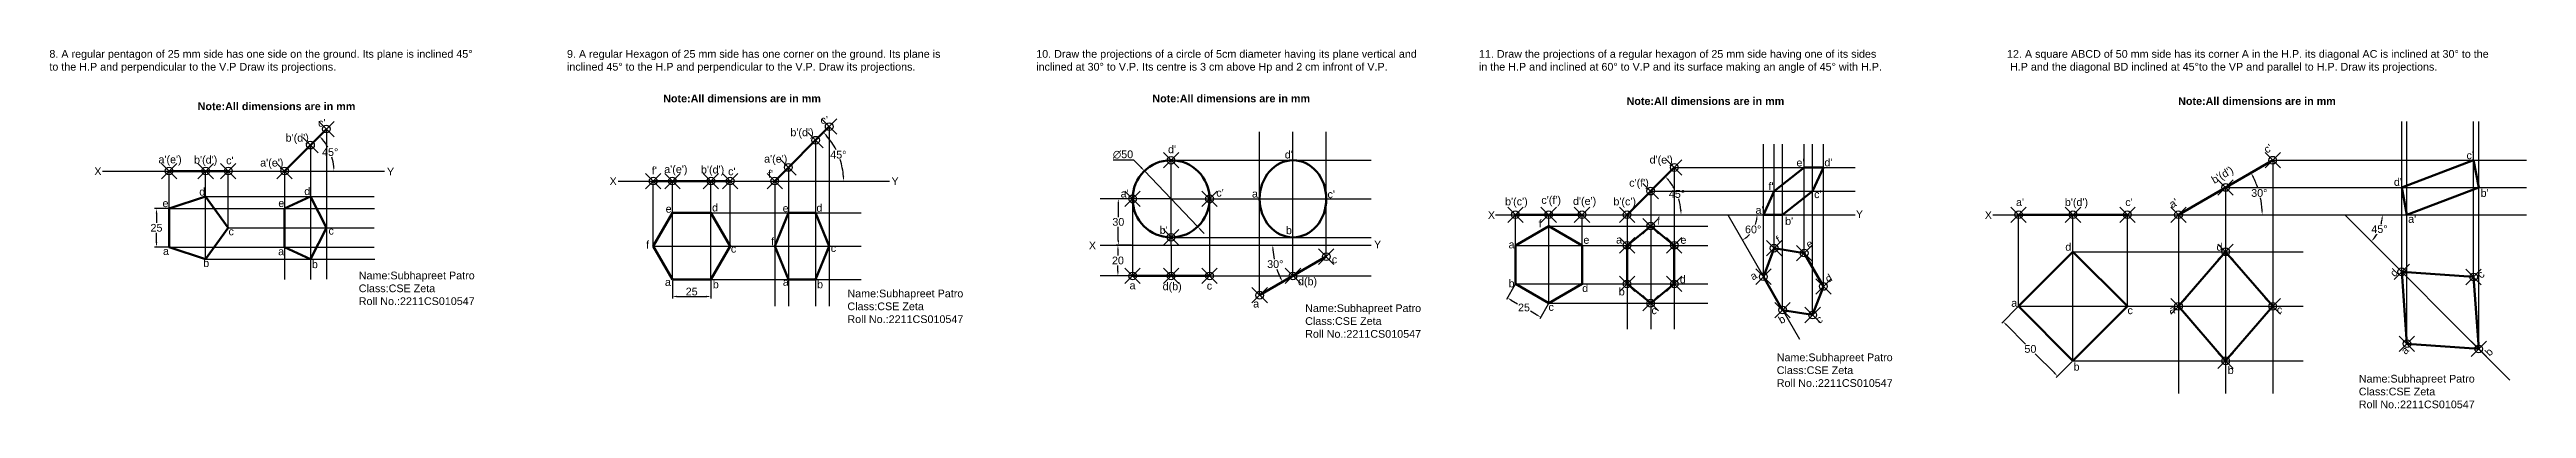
# Model space of a CAD drawing. Header units: millimetres. Extents: x 20 to 5851, y 4 to 239.
# Drawn here: x 2814 to 4423, y 4 to 237 of the extents above; entities that cross this region are included whole.
import ezdxf

# ---------------------------------------------------------------- set-up
doc = ezdxf.new("R2010")
doc.units = ezdxf.units.MM
doc.header["$PDMODE"] = 35
doc.header["$PDSIZE"] = 5
doc.styles.get("Standard").update_dxf_attribs({"font": 'arial.ttf'})
doc.dimstyles.new('ISO-25', dxfattribs={"dimtxt": 5, "dimasz": 3, "dimexe": 1.25, "dimexo": 0.625, "dimtad": 1, "dimtih": 1, "dimtoh": 1, "dimdec": 0, "dimtxsty": 'Standard', "dimcen": 2.5, "dimadec": 0, "dimazin": 0, "dimtfac": 1, "dimtdec": 0, "dimtmove": 0, "dimatfit": 3, "dimfxl": 1, "dimarcsym": 0})

# ---------------------------------------------------------------- blocks, each defined once
blk = doc.blocks.new('*D38')
at = {"color": 0, "lineweight": -2, "transparency": 16777216}
for p, q in [((2890.908834943041, 133.6464312124207), (2882.11249174939, 133.6464312124207)), ((2883.36249174939, 130.6464312124207), (2883.36249174939, 124.3242961510292)), ((2883.36249174939, 111.6464312124207), (2883.36249174939, 117.9685662738123)), ((2890.908834943041, 108.6464312124207), (2882.11249174939, 108.6464312124207))]:
    blk.add_line(p, q, dxfattribs=at)
at = {"color": 0, "transparency": 16777216}
for points in [[(2882.86249174939, 130.6464312124207), (2883.86249174939, 130.6464312124207), (2883.36249174939, 133.6464312124207)], [(2882.86249174939, 111.6464312124207), (2883.86249174939, 111.6464312124207), (2883.36249174939, 108.6464312124207)]]:
    blk.add_solid(points, dxfattribs=at)
at = {"layer": 'Defpoints', "color": 0, "transparency": 16777216}
for p in [(2891.533834943041, 133.6464312124207), (2883.36249174939, 108.6464312124207), (2891.533834943041, 108.6464312124207)]:
    blk.add_point(p, dxfattribs=at)
at = {"color": 0, "transparency": 16777216, "insert": (2883.362491749389, 121.1464312124199), "char_height": 5, "attachment_point": 5}
blk.add_mtext('25', dxfattribs=at)
blk = doc.blocks.new('*D39')
at = {"color": 0, "lineweight": -2, "transparency": 16777216}
for start, end in [(28.7840030045789, 39.63540489772278), (5.364595102277579, 16.49059034572483)]:
    blk.add_arc((2966.583678223159, 157.9695720509865), 32.05277138276945, start, end, dxfattribs=at)
at = {"color": 0, "transparency": 16777216}
for points in [[(2990.898421669667, 178.0794141853877), (2991.63784479135, 178.7526551876454), (2989.248410223736, 180.6343040515649)], [(2998.9955083204, 160.9896841084376), (2997.996603938822, 160.9428862829988), (2998.636449605927, 157.9695720509865)]]:
    blk.add_solid(points, dxfattribs=at)
at = {"layer": 'Defpoints', "color": 0, "transparency": 16777216}
for p in [(2993.786814466693, 185.1727082945222), (2997.544277905914, 166.2654397331645), (2848.291605306493, 157.9695720509866), (2966.583678223158, 157.9695720509864), (3031.558039242096, 157.9695720509867)]:
    blk.add_point(p, dxfattribs=at)
at = {"color": 0, "transparency": 16777216, "insert": (2996.196577663962, 170.2356366205579), "char_height": 5, "attachment_point": 5}
blk.add_mtext('45°', dxfattribs=at)
blk = doc.blocks.new('*D40')
at = {"color": 0, "lineweight": -2, "transparency": 16777216}
for start, end in [(26.96999971294859, 41.15521594896501), (3.844784051035118, 18.17033106685578)]:
    blk.add_arc((3285.070934829548, 151.4603825903721), 44.71501925974938, start, end, dxfattribs=at)
at = {"color": 0, "transparency": 16777216}
for points in [[(3318.372978632256, 180.5458939855026), (3319.103407886455, 181.2288823489532), (3316.689228169004, 183.078675929828)], [(3330.185035353678, 154.4754670244172), (3329.185598171589, 154.4419212488626), (3329.785954089297, 151.4603825903721)]]:
    blk.add_solid(points, dxfattribs=at)
at = {"layer": 'Defpoints', "color": 0, "transparency": 16777216}
for p in [(3320.426273888874, 186.8157216496991), (3328.262326755553, 163.0334811769212), (3183.341697881075, 151.4603825903723), (3285.070934829548, 151.4603825903721), (3359.591285796195, 151.4603825903723)]:
    blk.add_point(p, dxfattribs=at)
at = {"color": 0, "transparency": 16777216, "insert": (3326.382225919479, 168.5720796389639), "char_height": 5, "attachment_point": 5}
blk.add_mtext('45°', dxfattribs=at)
blk = doc.blocks.new('*D41')
at = {"color": 0, "lineweight": -2, "transparency": 16777216}
for p, q in [((3218.592801659794, 87.0280841409114), (3218.592801659794, 75.37586051905353)), ((3243.592801659794, 87.0280841409114), (3243.592801659794, 75.37586051905353)), ((3221.592801659794, 76.62586051905353), (3240.592801659794, 76.62586051905353))]:
    blk.add_line(p, q, dxfattribs=at)
at = {"color": 0, "transparency": 16777216}
for points in [[(3221.592801659794, 77.12586051905353), (3221.592801659794, 76.12586051905353), (3218.592801659794, 76.62586051905353)], [(3240.592801659794, 77.12586051905353), (3240.592801659794, 76.12586051905353), (3243.592801659794, 76.62586051905353)]]:
    blk.add_solid(points, dxfattribs=at)
at = {"layer": 'Defpoints', "color": 0, "transparency": 16777216}
for p in [(3218.592801659794, 87.6530841409114), (3243.592801659794, 87.6530841409114), (3243.592801659794, 76.62586051905353)]:
    blk.add_point(p, dxfattribs=at)
at = {"color": 0, "transparency": 16777216, "insert": (3231.092801659794, 79.803725457662), "char_height": 5, "attachment_point": 5}
blk.add_mtext('25', dxfattribs=at)
blk = doc.blocks.new('*D42')
at = {"color": 0, "lineweight": -2, "transparency": 16777216}
for start, end in [(183.598716340727, 191.0847612132104), (198.9884243675423, 206.4012836592731)]:
    blk.add_arc((3656.404357704156, 109.9723998415251), 47.77136614487412, start, end, dxfattribs=at)
at = {"color": 0, "transparency": 16777216}
for points in [[(3608.227436790888, 106.9581793237408), (3609.226943703055, 106.9895788863039), (3608.632991559281, 109.9723998415251)], [(3614.056108216736, 88.9668915631371), (3613.174810058259, 88.49433092590084), (3615.033141049207, 86.08671676908807)]]:
    blk.add_solid(points, dxfattribs=at)
at = {"layer": 'Defpoints', "color": 0, "transparency": 16777216}
for p in [(3496.397054302089, 109.9723998415253), (3609.358745952698, 101.6769891658081), (3643.41397664739, 102.4723998415252), (3672.64664221721, 109.9723998415253), (3600.112706458168, 77.47239984152543)]:
    blk.add_point(p, dxfattribs=at)
at = {"color": 0, "transparency": 16777216, "insert": (3610.260761387711, 97.6082604726663), "char_height": 5, "attachment_point": 5}
blk.add_mtext('30°', dxfattribs=at)
blk = doc.blocks.new('*D43')
at = {"color": 0, "lineweight": -2, "transparency": 16777216}
for p, q in [((3516.925445479371, 109.9723998415254), (3506.781124495009, 109.9723998415254)), ((3508.031124495009, 106.9723998415254), (3508.031124495009, 103.1502647801338)), ((3508.031124495009, 92.97239984152534), (3508.031124495009, 96.7945349029169)), ((3516.925445479371, 89.97239984152534), (3506.781124495009, 89.97239984152534))]:
    blk.add_line(p, q, dxfattribs=at)
at = {"color": 0, "transparency": 16777216}
for points in [[(3507.531124495009, 106.9723998415254), (3508.531124495009, 106.9723998415254), (3508.031124495009, 109.9723998415254)], [(3507.531124495009, 92.97239984152534), (3508.531124495009, 92.97239984152534), (3508.031124495009, 89.97239984152534)]]:
    blk.add_solid(points, dxfattribs=at)
at = {"layer": 'Defpoints', "color": 0, "transparency": 16777216}
for p in [(3517.550445479371, 109.9723998415254), (3508.031124495009, 89.97239984152534), (3517.550445479371, 89.97239984152534)]:
    blk.add_point(p, dxfattribs=at)
at = {"color": 0, "transparency": 16777216, "insert": (3508.031124495008, 99.97239984152434), "char_height": 5, "attachment_point": 5}
blk.add_mtext('20', dxfattribs=at)
blk = doc.blocks.new('*D44')
at = {"color": 0, "lineweight": -2, "transparency": 16777216}
for p, q in [((3516.925445479371, 139.9723998415254), (3507.038403440536, 139.9723998415254)), ((3508.288403440536, 136.9723998415254), (3508.288403440536, 128.1519701007341)), ((3508.288403440536, 112.9723998415254), (3508.288403440536, 121.7928295823167)), ((3516.925445479371, 109.9723998415254), (3507.038403440536, 109.9723998415254))]:
    blk.add_line(p, q, dxfattribs=at)
at = {"color": 0, "transparency": 16777216}
for points in [[(3507.788403440536, 136.9723998415254), (3508.788403440536, 136.9723998415254), (3508.288403440536, 139.9723998415254)], [(3507.788403440536, 112.9723998415254), (3508.788403440536, 112.9723998415254), (3508.288403440536, 109.9723998415254)]]:
    blk.add_solid(points, dxfattribs=at)
at = {"layer": 'Defpoints', "color": 0, "transparency": 16777216}
for p in [(3517.550445479371, 139.9723998415254), (3508.288403440536, 109.9723998415254), (3517.550445479371, 109.9723998415254)]:
    blk.add_point(p, dxfattribs=at)
at = {"color": 0, "transparency": 16777216, "insert": (3508.288403440535, 124.9723998415244), "char_height": 5, "attachment_point": 5}
blk.add_mtext('30', dxfattribs=at)
blk = doc.blocks.new('*D45')
at = {"color": 0, "lineweight": -2, "transparency": 16777216}
for p, q in [((3505.041896451456, 165.3515913224774), (3518.252162481469, 165.3515913224776)), ((3518.252162481469, 165.3515913224776), (3523.186835534285, 160.197399468093)), ((3559.839382930338, 121.9143644606613), (3525.261508028401, 158.0304352223893)), ((3561.914055424454, 119.7474002149577), (3563.98872791857, 117.580435969254))]:
    blk.add_line(p, q, dxfattribs=at)
at = {"color": 0, "transparency": 16777216}
for points in [[(3523.547996241903, 160.5431782171124), (3522.825674826668, 159.8516207190737), (3525.261508028401, 158.0304352223893)], [(3562.275216132071, 120.0931789639772), (3561.552894716837, 119.4016214659384), (3559.839382930338, 121.9143644606613)]]:
    blk.add_solid(points, dxfattribs=at)
at = {"layer": 'Defpoints', "color": 0, "transparency": 16777216}
for p in [(3525.261508028401, 158.0304352223893), (3559.839382930338, 121.9143644606613)]:
    blk.add_point(p, dxfattribs=at)
at = {"color": 0, "transparency": 16777216, "insert": (3511.334529466462, 168.6692925503082), "char_height": 5, "attachment_point": 5}
blk.add_mtext('∅50', dxfattribs=at)
blk = doc.blocks.new('*D46')
at = {"color": 0, "lineweight": -2, "transparency": 16777216}
for p, q in [((3765.943690448565, 84.25020076984742), (3760.406914656104, 74.66022378718708)), ((3763.629990867457, 74.24275554191763), (3767.589667401226, 71.95663522924224)), ((3780.084473539361, 64.74275554191763), (3776.124797005592, 67.02887585459348)), ((3787.594325543176, 71.75020076984742), (3782.057549750714, 62.16022378718708))]:
    blk.add_line(p, q, dxfattribs=at)
at = {"color": 0, "transparency": 16777216}
for points in [[(3763.879990867457, 74.67576824380967), (3763.379990867457, 73.80974284002536), (3761.031914656104, 75.74275554191763)], [(3780.334473539361, 65.17576824380967), (3779.834473539361, 64.30974284002536), (3782.682549750714, 63.24275554191763)]]:
    blk.add_solid(points, dxfattribs=at)
at = {"layer": 'Defpoints', "color": 0, "transparency": 16777216}
for p in [(3766.256190448565, 84.7914666472127), (3787.906825543176, 72.2914666472127), (3782.682549750714, 63.24275554191763)]:
    blk.add_point(p, dxfattribs=at)
at = {"color": 0, "transparency": 16777216, "insert": (3771.857232203409, 69.49275554191763), "char_height": 5, "attachment_point": 5}
blk.add_mtext('25', dxfattribs=at)
blk = doc.blocks.new('*D47')
at = {"color": 0, "lineweight": -2, "transparency": 16777216}
for start, end in [(28.23478542899872, 40.09294125680761), (4.907058743192256, 16.99457339737711)]:
    blk.add_arc((3838.8621398833, 129.6491236368167), 35.03929573686292, start, end, dxfattribs=at)
at = {"color": 0, "transparency": 16777216}
for points in [[(3865.298862830187, 151.8773658381497), (3866.035591976667, 152.5535538036795), (3863.638663506837, 154.4256472603536)], [(3874.27255001697, 132.6677779900815), (3873.273466745813, 132.6249689104909), (3873.901435620163, 129.649123636817)]]:
    blk.add_solid(points, dxfattribs=at)
at = {"layer": 'Defpoints', "color": 0, "transparency": 16777216}
for p in [(3869.48076166809, 160.2677454216068), (3753.370432046584, 129.6491236368167), (3838.8621398833, 129.6491236368167), (3872.707500570516, 138.7179607004962), (3987.121892273872, 129.6491236368167)]:
    blk.add_point(p, dxfattribs=at)
at = {"color": 0, "transparency": 16777216, "insert": (3871.234228048198, 143.0580815970552), "char_height": 5, "attachment_point": 5}
blk.add_mtext('45°', dxfattribs=at)
blk = doc.blocks.new('*D48')
at = {"color": 0, "lineweight": -2, "transparency": 16777216}
for start, end in [(309.0089927263908, 318.2111525712814), (340.5118041099475, 350.9910072736096)]:
    blk.add_arc((3904.197421091214, 129.649123636817), 19.09919781691462, start, end, dxfattribs=at)
at = {"color": 0, "transparency": 16777216}
for points in [[(3922.562551331653, 126.6976587813317), (3923.559462505134, 126.6191214514199), (3923.296618908129, 129.6491236368174)], [(3916.50250066425, 114.396104995935), (3915.936029754661, 115.22018673253), (3913.747019999671, 113.1087331354643)]]:
    blk.add_solid(points, dxfattribs=at)
at = {"layer": 'Defpoints', "color": 0, "transparency": 16777216}
for p in [(3753.370432046583, 129.649123636817), (3904.197421091214, 129.649123636817), (3987.121892273872, 129.649123636817), (3918.828255446891, 117.372395925152), (3950.802175192822, 48.92732165857888)]:
    blk.add_point(p, dxfattribs=at)
at = {"color": 0, "transparency": 16777216, "insert": (3920.737811592567, 120.0995247283599), "char_height": 5, "attachment_point": 5}
blk.add_mtext('60°', dxfattribs=at)
blk = doc.blocks.new('*D49')
at = {"color": 0, "lineweight": -2, "transparency": 16777216}
for p, q in [((4092.751053289326, 69.81848080861914), (4082.329207417309, 59.39663493660169)), ((4085.334411237352, 58.15919806952547), (4097.712895484848, 45.78071382202984)), ((4116.44710960956, 27.04649969731713), (4104.068625362064, 39.42498394481299)), ((4128.106392348654, 34.46314174929171), (4117.684546476637, 24.04129587727425))]:
    blk.add_line(p, q, dxfattribs=at)
at = {"color": 0, "transparency": 16777216}
for points in [[(4085.687964627945, 58.51275146011835), (4084.980857846758, 57.80564467893214), (4083.213090893792, 60.28051841308502)], [(4116.800663000154, 27.40005308791001), (4116.093556218967, 26.6929463067238), (4118.56842995312, 24.92517935375758)]]:
    blk.add_solid(points, dxfattribs=at)
at = {"layer": 'Defpoints', "color": 0, "transparency": 16777216}
for p in [(4093.192995027568, 70.26042254686058), (4128.548334086896, 34.90508348753315), (4118.56842995312, 24.92517935375758)]:
    blk.add_point(p, dxfattribs=at)
at = {"color": 0, "transparency": 16777216, "insert": (4100.890760423456, 42.60284888342153), "char_height": 5, "attachment_point": 5}
blk.add_mtext('50', dxfattribs=at)
blk = doc.blocks.new('*D50')
at = {"color": 0, "lineweight": -2, "transparency": 16777216}
for start, end in [(18.49951228255153, 26.83830734047987), (3.161692659520257, 11.55693009077032)]:
    blk.add_arc((4197.10938405776, 129.6491236368167), 54.37250470984222, start, end, dxfattribs=at)
at = {"color": 0, "transparency": 16777216}
for points in [[(4245.185364374111, 153.9589482942793), (4246.06485389922, 154.4348665385443), (4244.197354403872, 156.8353759917378)], [(4251.898936045532, 132.6617755529818), (4250.899316652292, 132.634188080085), (4251.481888767601, 129.6491236368167)]]:
    blk.add_solid(points, dxfattribs=at)
at = {"layer": 'Defpoints', "color": 0, "transparency": 16777216}
for p in [(4258.346627627339, 165.004462696145), (4076.438820068322, 129.649123636817), (4197.10938405776, 129.6491236368169), (4250.655848246704, 139.0908099948674), (4423.192038875712, 129.6491236368169)]:
    blk.add_point(p, dxfattribs=at)
at = {"color": 0, "transparency": 16777216, "insert": (4249.62919059702, 143.7217633856505), "char_height": 5, "attachment_point": 5}
blk.add_mtext('30°', dxfattribs=at)
blk = doc.blocks.new('*D51')
at = {"color": 0, "lineweight": -2, "transparency": 16777216}
for start, end in [(322.053765014929, 329.1633663230866), (345.3582223119191, 352.9462349850713)]:
    blk.add_arc((4305.164582142323, 129.6491236368172), 24.38356481429696, start, end, dxfattribs=at)
at = {"color": 0, "transparency": 16777216}
for points in [[(4328.864543396166, 126.6855639238809), (4329.862649441468, 126.6240470779469), (4329.548146956619, 129.6491236368167)], [(4324.767805160135, 114.3240049157746), (4324.018538628243, 114.9862734898334), (4322.406366172014, 112.407339607126)]]:
    blk.add_solid(points, dxfattribs=at)
at = {"layer": 'Defpoints', "color": 0, "transparency": 16777216}
for p in [(4076.438820068322, 129.6491236368167), (4305.164582142323, 129.649123636817), (4423.192038875711, 129.649123636817), (4326.281368706328, 117.4573412296686), (4412.427207995718, 22.38649778342165)]:
    blk.add_point(p, dxfattribs=at)
at = {"color": 0, "transparency": 16777216, "insert": (4327.692058603915, 120.3179373603855), "char_height": 5, "attachment_point": 5}
blk.add_mtext('45°', dxfattribs=at)

msp = doc.modelspace()

# ---------------------------------------------------------------- linework, layer by layer
at = {"lineweight": 53}
for p, q in [((2966.583678223158, 157.9695720509864), (2993.786814466693, 185.1727082945219)), ((3285.070934829547, 151.4603825903721), (3320.426273888874, 186.8157216496991)), ((4258.346627627339, 165.0044626961449), (4197.10938405776, 129.649123636817)), ((2891.53383494304, 157.9695720509866), (2930.004879157731, 157.9695720509866)), ((3206.092801659794, 151.4603825903722), (3256.092801659794, 151.4603825903722)), ((3869.48076166809, 160.2677454216066), (3838.8621398833, 129.6491236368167)), ((3809.557460637787, 129.6491236368168), (3766.256190448565, 129.6491236368168)), ((4163.903673146224, 129.6491236368168), (4093.192995027568, 129.6491236368168)), ((3600.112706458168, 77.47239984152543), (3643.41397664739, 102.4723998415252)), ((3517.55044547937, 89.97239984152532), (3567.550445479369, 89.97239984152532))]:
    msp.add_line(p, q, dxfattribs=at)
for p, q in [((2993.786814466693, 185.1727082945219), (2993.786814466693, 87.91128799525653)), ((3311.587439124043, 177.9768868848676), (3311.587439124043, 70.26614121141827)), ((3320.426273888874, 186.8157216496991), (3320.426273888874, 70.26614121141827)), ((3600.112706458168, 77.47239984152543), (3600.112706458168, 183.362002611364)), ((3621.763341552779, 89.9723998415252), (3621.763341552779, 183.362002611364)), ((3643.41397664739, 102.4723998415252), (3643.41397664739, 183.3620026113639)), ((4342.179011437433, 92.63469434170702), (4342.179011437433, 190.1449514625306)), ((4345.528376342822, 45.98405924709641), (4345.528376342822, 190.1449514625306)), ((4388.829646532044, 89.28532943631899), (4388.829646532044, 190.1449514625306)), ((4392.179011437433, 42.63469434170793), (4392.179011437433, 190.1449514625306)), ((2983.396141022257, 174.7820348500856), (2983.396141022257, 87.62581286902854)), ((3542.55044547937, 139.9723998415253), (3542.55044547937, 164.9723998415253)), ((3542.55044547937, 164.9723998415253), (3672.64664221721, 164.9723998415253)), ((3927.396708710173, 89.46677878137551), (3927.396708710173, 175.445658402107)), ((3934.404960857421, 107.9467517748778), (3934.404960857421, 175.445658402107)), ((3939.896708710174, 67.81614368676418), (3939.896708710174, 175.445658402107)), ((3953.913213004669, 104.7760896737698), (3953.913213004668, 175.4456584021069)), ((3959.40496085742, 64.6454815856557), (3959.404960857421, 175.445658402107)), ((3966.413213004669, 83.12545457915893), (3966.413213004669, 175.4456584021069)), ((4258.346627627339, 165.0044626961449), (4258.346627627339, 13.76823819021047)), ((4258.346627627339, 165.0044626961449), (4423.192038875711, 165.0044626961449)), ((2848.291605306493, 157.9695720509866), (3031.558039242095, 157.9695720509866)), ((2891.53383494304, 133.6464312124207), (2891.53383494304, 157.9695720509866)), ((2915.310247850419, 100.921006353047), (2915.310247850419, 157.9695720509866)), ((2930.004879157731, 121.1464312124207), (2930.004879157731, 157.9695720509866)), ((2966.583678223158, 157.9695720509864), (2966.583678223157, 87.66098742544658)), ((3183.341697881075, 151.4603825903722), (3359.591285796195, 151.4603825903722)), ((3206.092801659794, 109.3037192355224), (3206.092801659794, 151.4603825903722)), ((3218.592801659794, 87.6530841409114), (3218.592801659794, 151.4603825903722)), ((3243.592801659794, 87.6530841409114), (3243.592801659794, 151.4603825903722)), ((3256.092801659794, 109.3037192355224), (3256.092801659794, 151.4603825903722)), ((3285.070934829547, 151.4603825903721), (3285.070934829547, 70.26614121141827)), ((3293.909769594379, 160.2992173552041), (3293.909769594379, 70.26614121141827)), ((3854.171450775695, 144.9584345292116), (3854.171450775694, 55.36616180612575)), ((3854.171450775695, 144.9584345292116), (3987.121892273872, 144.9584345292109)), ((3869.48076166809, 160.2677454216066), (3869.48076166809, 55.36616180612566)), ((3869.48076166809, 160.267745421607), (3987.121892273872, 160.2677454216065)), ((4227.728005842549, 147.3267931664809), (4227.728005842549, 13.76823819021047)), ((4227.728005842549, 147.3267931664809), (4423.192038875712, 147.3267931664809)), ((2891.53383494304, 133.6464312124207), (3025.075308609673, 133.6464312124207)), ((2915.310247850419, 141.3718560717944), (3024.850810309402, 141.3718560717944)), ((3218.592801659794, 130.9543543301334), (3341.234527193044, 130.9543543301334)), ((3542.55044547937, 139.9723998415253), (3496.397054302089, 139.9723998415253)), ((3517.55044547937, 139.9723998415253), (3517.55044547937, 89.97239984152532)), ((3542.55044547937, 109.9723998415253), (3542.55044547937, 139.9723998415253)), ((3542.55044547937, 139.9723998415253), (3672.64664221721, 139.9723998415253)), ((3567.55044547937, 139.9723998415253), (3567.55044547937, 89.97239984152532)), ((3753.370432046583, 129.6491236368168), (3987.121892273872, 129.6491236368168)), ((3766.256190448565, 109.7914666472127), (3766.256190448565, 129.6491236368168)), ((3787.906825543176, 72.29146664721267), (3787.906825543176, 129.6491236368168)), ((3809.557460637787, 109.7914666472127), (3809.557460637787, 129.6491236368168)), ((3838.8621398833, 129.6491236368168), (3838.8621398833, 55.36616180612575)), ((3904.197421091214, 129.6491236368168), (3950.802175192822, 48.927321658579)), ((4076.438820068322, 129.6491236368168), (4423.192038875712, 129.6491236368168)), ((4093.192995027568, 70.26042254686081), (4093.192995027568, 129.6491236368168)), ((4128.548334086896, 34.90508348753337), (4128.548334086896, 129.6491236368168)), ((4163.903673146224, 70.26042254686081), (4163.903673146224, 129.6491236368168)), ((4197.10938405776, 129.6491236368168), (4197.10938405776, 13.76823819021047)), ((4305.164582142323, 129.6491236368168), (4412.427207995718, 22.38649778342165)), ((2930.004879157731, 121.1464312124207), (3024.850810309402, 121.1464312124207)), ((3542.55044547937, 114.9723998415253), (3672.64664221721, 114.9723998415253)), ((3787.906825543176, 122.2914666472127), (3891.344250864619, 122.2914666472127)), ((2891.53383494304, 108.6464312124207), (3024.859988384912, 108.6464312124207)), ((2915.310247850419, 100.921006353047), (3025.196739409334, 100.921006353047)), ((3206.092801659794, 109.3037192355224), (3341.234527193044, 109.3037192355224)), ((3496.39705430209, 109.9723998415253), (3672.64664221721, 109.9723998415253)), ((3542.55044547937, 109.9723998415253), (3542.55044547937, 89.97239984152532)), ((3766.256190448565, 109.7914666472127), (3891.344250864619, 109.7914666472127)), ((4128.548334086896, 105.6157616061882), (4278.191203295442, 105.6157616061882)), ((3218.592801659794, 87.6530841409114), (3341.234527193044, 87.6530841409114)), ((3542.55044547937, 89.97239984152532), (3496.39705430209, 89.97239984152532)), ((3542.55044547937, 89.97239984152532), (3672.646642217211, 89.97239984152532)), ((3766.256190448565, 84.79146664721267), (3891.344250864619, 84.79146664721267)), ((3787.906825543176, 72.29146664721267), (3891.344250864619, 72.29146664721266)), ((4093.192995027568, 70.26042254686081), (4278.191203295442, 70.26042254686081)), ((4128.548334086896, 34.90508348753337), (4278.191203295442, 34.90508348753337))]:
    msp.add_line(p, q)
for points in [[(4345.528376342822, 129.6491236368168), (4342.179011437433, 147.3267931664809), (4388.829646532044, 165.0044626961449), (4392.179011437433, 147.3267931664809), (4345.528376342822, 129.6491236368168)], [(3927.396708710173, 129.6491236368168), (3939.896708710174, 129.6491236368168), (3959.404960857421, 144.958434529211), (3966.413213004669, 160.2677454216066), (3953.913213004669, 160.2677454216066), (3934.404960857421, 144.9584345292112), (3927.396708710173, 129.6491236368168)], [(2966.583678223158, 133.6464312124207), (2983.396141022257, 141.3718560717944), (2993.786814466693, 121.1464312124207), (2983.396141022257, 100.921006353047), (2966.583678223157, 108.6464312124207), (2966.583678223157, 133.6464312124207)], [(3285.070934829547, 109.3037192355224), (3293.909769594379, 130.9543543301334), (3311.587439124043, 130.9543543301334), (3320.426273888874, 109.3037192355224), (3311.587439124043, 87.6530841409114), (3293.909769594379, 87.6530841409114), (3285.070934829547, 109.3037192355224)], [(3838.8621398833, 109.7914666472127), (3854.171450775695, 122.2914666472127), (3869.48076166809, 109.7914666472127), (3869.48076166809, 84.79146664721267), (3854.171450775694, 72.29146664721266), (3838.8621398833, 84.79146664721267), (3838.8621398833, 109.7914666472127)], [(3927.396708710173, 89.46677878137528), (3934.404960857421, 107.9467517748778), (3953.913213004669, 104.7760896737698), (3966.413213004669, 83.12545457915893), (3959.40496085742, 64.6454815856557), (3939.896708710173, 67.81614368676422), (3927.396708710173, 89.46677878137528)], [(4197.10938405776, 70.26042254686081), (4227.728005842549, 105.6157616061882), (4258.346627627339, 70.26042254686081), (4227.728005842549, 34.90508348753337), (4197.10938405776, 70.26042254686081)], [(4345.528376342822, 45.98405924709641), (4342.179011437433, 92.63469434170702), (4388.829646532044, 89.28532943631899), (4392.179011437433, 42.63469434170793), (4345.528376342822, 45.98405924709641)]]:
    msp.add_lwpolyline(points, dxfattribs=at)
for points in [[(2891.53383494304, 133.6464312124207), (2891.53383494304, 108.6464312124207), (2915.310247850419, 100.921006353047), (2930.004879157731, 121.1464312124207), (2915.310247850419, 141.3718560717944)], [(3218.592801659794, 87.6530841409114), (3243.592801659794, 87.6530841409114), (3256.092801659794, 109.3037192355224), (3243.592801659794, 130.9543543301334), (3218.592801659794, 130.9543543301334), (3206.092801659794, 109.3037192355224)], [(3766.256190448565, 109.7914666472127), (3766.256190448565, 84.79146664721267), (3787.906825543176, 72.29146664721267), (3809.557460637787, 84.79146664721266), (3809.557460637787, 109.7914666472127), (3787.906825543176, 122.2914666472127)], [(4128.548334086896, 34.90508348753337), (4163.903673146224, 70.26042254686081), (4128.548334086896, 105.6157616061882), (4093.192995027568, 70.26042254686081)]]:
    msp.add_lwpolyline(points, close=True, dxfattribs=at)
msp.add_circle((3542.55044547937, 139.9723998415253), 25, dxfattribs=at)
msp.add_ellipse((3621.763341552779, 139.9723998415254), major_axis=(1.312742527237835e-13, -24.99999999999989), ratio=0.8660254037844464, dxfattribs=at)
for p in [(3320.426273888875, 186.8157216496996), (2983.396141022257, 174.7820348500856), (2993.786814466693, 185.1727082945219), (3311.587439124043, 177.9768868848676), (2891.53383494304, 157.9695720509866), (2915.310247850419, 157.9695720509866), (2930.004879157731, 157.9695720509866), (2966.583678223158, 157.9695720509864), (3293.909769594379, 160.2992173552041), (3542.55044547937, 164.9723998415253), (3869.48076166809, 160.267745421607), (4258.346627627339, 165.0044626961449), (3206.092801659794, 151.4603825903722), (3218.592801659794, 151.4603825903722), (3243.592801659794, 151.4603825903722), (3256.092801659794, 151.4603825903722), (3285.070934829547, 151.4603825903721), (3517.55044547937, 139.9723998415253), (3567.55044547937, 139.9723998415253), (3854.171450775695, 144.9584345292116), (4227.728005842549, 147.3267931664809), (3766.256190448565, 129.6491236368168), (3787.906825543176, 129.6491236368168), (3809.557460637787, 129.6491236368168), (3838.8621398833, 129.6491236368167), (4093.192995027568, 129.6491236368168), (4128.548334086896, 129.6491236368168), (4163.903673146224, 129.6491236368168), (4197.10938405776, 129.649123636817), (3542.55044547937, 114.9723998415253), (3838.8621398833, 109.7914666472127), (3854.171450775695, 122.2914666472126), (3869.48076166809, 109.7914666472127), (3934.404960857421, 107.9467517748778), (3621.763341552779, 89.9723998415252), (3643.41397664739, 102.4723998415252), (3953.913213004669, 104.7760896737698), (4227.728005842549, 105.6157616061882), (4342.179011437433, 92.63469434170702), (3517.55044547937, 89.97239984152532), (3542.550445479369, 89.97239984152532), (3567.550445479369, 89.97239984152532), (3600.112706458168, 77.47239984152543), (3838.8621398833, 84.79146664721267), (3869.48076166809, 84.79146664721267), (3927.396708710173, 89.46677878137528), (3966.413213004669, 83.12545457915893), (4388.829646532044, 89.28532943631899), (3854.171450775694, 72.29146664721259), (3939.896708710173, 67.81614368676422), (3959.40496085742, 64.6454815856557), (4197.10938405776, 70.26042254686081), (4258.346627627339, 70.26042254686081), (4345.528376342822, 45.98405924709641), (4392.179011437433, 42.63469434170793), (4227.728005842549, 34.90508348753337)]:
    msp.add_point(p)

# ---------------------------------------------------------------- texts
at = {"char_height": 5, "attachment_point": 1}
for s, width, insert in [('8. A regular pentagon of 25 mm side has one side on the ground. Its plane is inclined 45%%D\\Pto the H.P and perpendicular to the V.P Draw its projections.', 363.3630975835767, (2813.765085346726, 236.4375833511604)), ('9. A regular Hexagon of 25 mm side has one corner on the ground. Its plane is \\Pinclined 45%%D to the H.P and perpendicular to the V.P. Draw its projections.', 318.0635548831815, (3150.065121491883, 236.4375833511604)), ('10. Draw the projections of a circle of 5cm diameter having its plane vertical and \\Pinclined at 30%%D to V.P. Its centre is 3 cm above Hp and 2 cm infront of V.P.', 274.9101880997405, (3454.932533760638, 236.4375833511604)), ('11. Draw the projections of a regular hexagon of 25 mm side having one of its sides \\Pin the H.P and inclined at 60%%D to V.P and its surface making an angle of 45%%D with H.P.', 280.1042585598861, (3742.583344645496, 236.4375833511604)), ('12. A square ABCD of 50 mm side has its corner A in the H.P. its diagonal AC is inclined at 30%%D to the\\P H.P and the diagonal BD inclined at 45%%Dto the VP and parallel to H.P. Draw its projections.', 344.859048177841, (4085.676264496384, 236.4375833511604)), ('{\\fArial|b1|i0|c0|p34;Note:All dimensions are in mm}', 127.5296600610509, (2910.115860511733, 202.4783379682495)), ('{\\fArial|b1|i0|c0|p34;Note:All dimensions are in mm}', 127.5296600610509, (3212.570659096242, 207.5601933570626)), ("c'", 12.93386414795441, (3314.811862820175, 193.6519821717715)), ('{\\fArial|b1|i0|c0|p34;Note:All dimensions are in mm}', 127.5296600610509, (3530.398024708695, 207.5601933570626)), ('{\\fArial|b1|i0|c0|p34;Note:All dimensions are in mm}', 127.5296600610509, (3838.509709483138, 205.8723337631383)), ('{\\fArial|b1|i0|c0|p34;Note:All dimensions are in mm}', 127.5296600610509, (4196.881931037415, 205.8723337631383)), ("b'(d')", 25.2213167143309, (2967.268315102369, 182.0617144118015)), ("c'", 10.02077722742479, (2988.319439302592, 191.7414003535635)), ("b'(d')", 19.80710897477002, (3295.215942506577, 185.5678984659823)), ("a'(e')", 17.90309433648326, (2884.62379669121, 168.014630702268)), ("b'(d')", 25.2213167143309, (2907.758981330086, 167.7991145611878)), ("c'", 10.02077722742479, (2928.600210918033, 167.3910631967885)), ("a'(e')", 17.90309433648326, (2950.741603282847, 165.9140023614815)), ("f' ", 22.31501810791451, (3205.164246766103, 160.7751472184614)), ("a'(e')", 25.61264202482926, (3213.256092750794, 161.6891464935645)), ("b'(d')", 19.80710897477002, (3237.127623829608, 161.4142132967083)), ("a'(e')", 25.61264202482926, (3278.128867718565, 168.4250646806055)), ("d'", 6.402928678673561, (3540.581283660243, 174.5461051985964)), ("d'", 6.402928678673561, (3616.447234382923, 171.1472335498066)), ("d'(e')", 20.66959614769621, (3853.47155448521, 167.8450527104534)), ("e'", 10.02614408265026, (3948.843043330609, 165.9527471344994)), ("d'", 8.741119625497959, (3967.015916579479, 166.0461136075204)), ("c'", 12.95436689701046, (4384.24319434513, 170.6515713972987)), ('X', 4.58280195377381, (2842.959867106279, 160.3630985232467)), ('\\pxt0;d', 41.02400157911052, (2911.167743132631, 147.0587194791363)), ('\\pxt0;d', 41.02400157911052, (2979.386412690151, 147.4021578209853)), ('Y', 9.776019988334184, (3033.096910865362, 160.0935875017922)), ('X', 4.58280195377381, (3177.736125650706, 153.9165173573519)), ("c'", 12.93386414795441, (3254.741229941726, 160.2534718850006)), ("f' ", 22.31501810791451, (3280.636591002828, 158.5940410331751)), ('Y', 9.776019988334184, (3360.88862535444, 153.9384067811475)), ("a'", 6.402928678673561, (3509.788768843399, 145.8421256149705)), ("c'", 6.402928678673561, (3571.953153771613, 146.4095297754185)), ("a'", 6.402928678673561, (3595.126636453216, 145.8109012712335)), ("c'", 6.402928678673561, (3644.215072956805, 145.4148201899235)), ("c'(f')", 23.00954799377723, (3840.236827449564, 152.8527335941058)), ("f'", 9.299702429636909, (3930.703554467742, 150.5856494012221)), ("c'", 12.95436689701046, (3960.331600818996, 145.4316940278376)), ("d'", 8.741119625497959, (4337.069990524684, 153.3863034311609)), ("b'", 10.48935387410529, (4393.417109784788, 146.2448860296682)), ('\\pxt0;e', 41.02400157911052, (2887.271165343079, 139.5906684454957)), ('\\pxt0;e', 41.02400157911052, (2962.527310146877, 139.6673951713536)), ('\\pxt0;e', 41.02400157911052, (3214.166230461448, 135.9966663601494)), ('\\pxt0;d', 41.02400157911052, (3244.307187693478, 136.7935628901372)), ('\\pxt0;e', 41.02400157911052, (3290.185635175602, 136.3536826384126)), ('\\pxt0;d', 41.02400157911052, (3312.119870370353, 136.5843193750342)), ('X', 4.58280195377381, (3748.402696790983, 131.8852473102722)), ("b'(c')", 18.612200959436, (3759.573107352433, 140.7409431965624)), ("c'(f')", 23.00954799377723, (3783.131179928936, 141.7014123238165)), ("d'(e')", 20.66959614769621, (3803.69671512871, 141.0385877030423)), ("b'(c')", 18.612200959436, (3829.947809826639, 140.7409431965624)), ("a'", 11.91102509131633, (3922.322900841233, 135.182169466252)), ('Y', 9.776019988334184, (3987.498381961697, 132.6052165504595)), ('X', 4.58280195377381, (4071.248544419132, 131.8852473102722)), ("a'", 23.00954799377723, (4091.540386249426, 140.3000753045584)), ("b'(d')", 23.00954799377723, (4123.250422266763, 140.3000753045584)), ("c'", 23.00954799377723, (4162.539624211586, 140.3000753045584)), ("a'", 11.91102509131633, (4346.323233510704, 129.3986334217453)), ('\\pxt0;c', 41.02400157911052, (2930.179340268148, 121.3109441810478)), ('\\pxt0;c', 41.02400157911052, (2995.109978570231, 121.7709753518055)), ('\\pxt0;f', 41.02400157911052, (3201.511565709984, 112.7415287900157)), ('\\pxt0;f', 41.02400157911052, (3282.703952511488, 114.7904671448001)), ("b'", 6.402928678673561, (3535.164596505571, 122.2270717494108)), ("b'", 6.402928678673561, (3617.184206179904, 122.0499578157165)), ('Y', 9.776019988334184, (3674.439633593171, 112.928492755168)), ('f', 9.299702429636909, (3781.361697830767, 126.3874791537479)), ('e', 10.02614408265026, (3810.442146049083, 115.8118157796351)), ('a', 11.91102509131633, (3831.671456923365, 115.9828680984009)), ('f', 9.299702429636909, (3858.210964590799, 128.237154939678)), ('e', 10.02614408265026, (3873.511012384519, 115.8118157796351)), ("b'", 10.48935387410529, (3941.507185251103, 128.0406701994046)), ('\\pxt0;a', 41.02400157911052, (2887.592305061494, 108.570052378206)), ('\\pxt0;b', 41.02400157911052, (2913.697918391331, 100.757240912564)), ('\\pxt0;a', 41.02400157911052, (2962.38665113606, 108.4097181698474)), ('\\pxt0;b', 41.02400157911052, (2984.324345979213, 100.007399016294)), ('\\pxt0;c', 41.02400157911052, (3256.517659323174, 110.0927961063361)), ('\\pxt0;c', 41.02400157911052, (3321.448297625258, 110.5528272770938)), ('X', 4.58280195377381, (3489.152530826011, 112.2085235149807)), ('c', 6.402928678673561, (3646.992577336009, 103.1523163331859)), ('a', 11.91102509131633, (3761.857727460425, 112.826122239764)), ('d', 8.741119625497959, (4123.574812657249, 111.3336156907213)), ('d', 8.741119625497959, (4221.839025517036, 111.3336156907213)), ('Name:Subhapreet Patro\\PClass:CSE Zeta\\PRoll No.:2211CS010547', 93.37308351974207, (3014.780819072419, 92.76947650204953)), ('\\pxt0;a', 41.02400157911052, (3213.715346779961, 88.51839909590436)), ('\\pxt0;b', 41.02400157911052, (3244.805083993836, 86.96977923366049)), ('\\pxt0;a', 41.02400157911052, (3290.303284665338, 88.51839909590436)), ('\\pxt0;b', 41.02400157911052, (3312.546579401235, 86.96977923366049)), ('Name:Subhapreet Patro\\PClass:CSE Zeta\\PRoll No.:2211CS010547', 93.37308351974207, (3332.263819346059, 81.0926025724683)), ('a', 6.402928678673561, (3515.607625828622, 86.31680695339458)), ('d(b)', 6.402928678673561, (3537.06473690949, 85.68806455223275)), ('c', 6.402928678673561, (3565.746980570256, 86.11316760181137)), ('d(b)', 6.402928678673561, (3625.018734885493, 88.92008542827864)), ('b', 10.48935387410529, (3761.867293910003, 87.6208296628441)), ('d', 8.741119625497959, (3809.690336670861, 84.52021496235133)), ('b', 10.48935387410529, (3833.434522609985, 82.32581769969406)), ('d', 8.741119625497959, (3873.126934919241, 90.22742610312966)), ('a', 6.402928678673561, (3595.912119600925, 74.50567638824634)), ('Name:Subhapreet Patro\\PClass:CSE Zeta\\PRoll No.:2211CS010547', 93.37308351974207, (3629.689685567109, 71.54575945995099)), ('c', 12.95436689701046, (3787.789576315396, 72.31461030320301)), ('c', 12.95436689701046, (3854.708198754475, 70.16874139882961)), ('a', 11.91102509131633, (4088.452978103798, 74.93599086037068)), ('c', 12.95436689701046, (4163.983031114976, 70.16874139882961)), ('a', 11.91102509131633, (4191.231462593054, 70.71693168942659)), ('c', 12.95436689701046, (4261.031599438787, 70.64693325213659)), ('Name:Subhapreet Patro\\PClass:CSE Zeta\\PRoll No.:2211CS010547', 93.37308351974207, (3936.075056487871, 39.67708085459604)), ('b', 10.48935387410529, (4128.953789814046, 33.58873687793687)), ('b', 10.48935387410529, (4229.086677834386, 31.33603779348323)), ('Name:Subhapreet Patro\\PClass:CSE Zeta\\PRoll No.:2211CS010547', 93.37308351974207, (4314.260379644911, 25.82925857708857))]:
    msp.add_mtext_dynamic_manual_height_columns(s, width=width, gutter_width=25, heights=[0], dxfattribs=dict(at, insert=insert))
for s, width, insert, rotation in [("c'", 23.00954799377723, (4251.839850764068, 173.5464329475703), 29.999999999999993), ("b'(d')", 23.00954799377723, (4217.814403785434, 153.901831975159), 29.999999999999993), ("a'", 23.00954799377723, (4190.352707039501, 138.0468139664904), 29.999999999999993), ('f', 9.299702429636909, (3934.930438294007, 115.1156257866885), 29.99999999999963), ('e', 10.02614408265026, (3954.393337942506, 112.0049903203141), 29.99999999999963), ('a', 11.91102509131633, (3918.073693870715, 91.23334824316451), 29.99999999999963), ('d', 8.741119625497959, (3966.852911938806, 89.65622018750081), 29.99999999999963), ('d', 8.741119625497959, (4333.971740117979, 92.51368981627138), 45.00000000000064), ('c', 12.95436689701046, (4390.454903966512, 91.45719555219011), 45.00000000000064), ('b', 10.48935387410529, (3936.429078743222, 62.96702042474134), 29.99999999999963), ('c', 12.95436689701046, (3960.931160866666, 63.07552158469183), 29.99999999999963), ('a', 11.91102509131633, (4341.049257505465, 42.15054183050324), 45.00000000000064), ('b', 10.48935387410529, (4395.663434028897, 41.07172410791645), 45.00000000000064)]:
    msp.add_mtext_dynamic_manual_height_columns(s, width=width, gutter_width=25, heights=[0], dxfattribs=dict(at, insert=insert, rotation=rotation))

# ---------------------------------------------------------------- dimensions: what is measured, and where the dimension line sits
for base, line1, line2, picture, middle in [((2997.544277905914, 166.2654397331645), ((2848.291605306493, 157.9695720509866), (3031.558039242095, 157.9695720509866)), ((2966.583678223158, 157.9695720509864), (2993.786814466693, 185.1727082945219)), '*D39', (2996.196577663962, 170.2356366205581)), ((3328.262326755553, 163.0334811769212), ((3285.070934829547, 151.4603825903721), (3320.426273888874, 186.8157216496991)), ((3183.341697881075, 151.4603825903722), (3359.591285796195, 151.4603825903722)), '*D40', (3326.382225919479, 168.5720796389639)), ((4250.655848246704, 139.0908099948674), ((4258.346627627339, 165.0044626961449), (4197.10938405776, 129.649123636817)), ((4076.438820068322, 129.6491236368168), (4423.192038875712, 129.6491236368168)), '*D50', (4249.62919059702, 143.7217633856505)), ((3872.707500570516, 138.7179607004962), ((3869.48076166809, 160.2677454216066), (3838.8621398833, 129.6491236368167)), ((3753.370432046583, 129.6491236368168), (3987.121892273872, 129.6491236368168)), '*D47', (3871.234228048198, 143.0580815970554)), ((3918.828255446891, 117.372395925152), ((3753.370432046583, 129.6491236368168), (3987.121892273872, 129.6491236368168)), ((3904.197421091214, 129.6491236368168), (3950.802175192822, 48.927321658579)), '*D48', (3920.737811592567, 120.0995247283597)), ((4326.281368706328, 117.4573412296686), ((4076.438820068322, 129.6491236368168), (4423.192038875712, 129.6491236368168)), ((4305.164582142323, 129.6491236368168), (4412.427207995718, 22.38649778342165)), '*D51', (4327.692058603915, 120.317937360385)), ((3609.358745952698, 101.6769891658081), ((3600.112706458168, 77.47239984152543), (3643.41397664739, 102.4723998415252)), ((3496.39705430209, 109.9723998415253), (3672.64664221721, 109.9723998415253)), '*D42', (3610.260761387711, 97.60826047266585))]:
    dim = msp.add_angular_dim_2l(base=base, line1=line1, line2=line2, dimstyle='ISO-25')
    dim.commit()
    dim.dimension.update_dxf_attribs({"geometry": picture, "text_midpoint": middle})
dim = msp.add_diameter_dim_2p(p1=(3559.839382930338, 121.9143644606613), p2=(3525.261508028401, 158.0304352223893), dimstyle='ISO-25')
dim.commit()
dim.dimension.update_dxf_attribs({"geometry": '*D45', "text_midpoint": (3511.334529466462, 165.3515913224774), "dimtype": 163})
for p1, p2, distance, picture, middle in [((2891.53383494304, 133.6464312124207), (2891.53383494304, 108.6464312124207), -8.171343193650046, '*D38', (2883.362491749389, 121.1464312124199)), ((3517.55044547937, 139.9723998415253), (3517.55044547937, 109.9723998415254), -9.262042038833895, '*D44', (3508.288403440535, 124.9723998415244)), ((3517.55044547937, 109.9723998415253), (3517.55044547937, 89.97239984152532), -9.519320984361002, '*D43', (3508.031124495008, 99.97239984152434)), ((3218.592801659794, 87.6530841409114), (3243.592801659794, 87.6530841409114), -11.02722362185787, '*D41', (3231.092801659794, 79.803725457662)), ((3766.256190448565, 84.79146664721267), (3787.906825543176, 72.29146664721262), -10.448551584922981, '*D46', (3771.857232203409, 69.49275554191763)), ((4093.192995027568, 70.26042254686081), (4128.548334086896, 34.90508348753337), -14.113715777168869, '*D49', (4100.890760423456, 42.60284888342153))]:
    dim = msp.add_aligned_dim(p1=p1, p2=p2, distance=distance, dimstyle='ISO-25')
    dim.commit()
    dim.dimension.update_dxf_attribs({"geometry": picture, "text_midpoint": middle})

doc.saveas('drawing.dxf')
